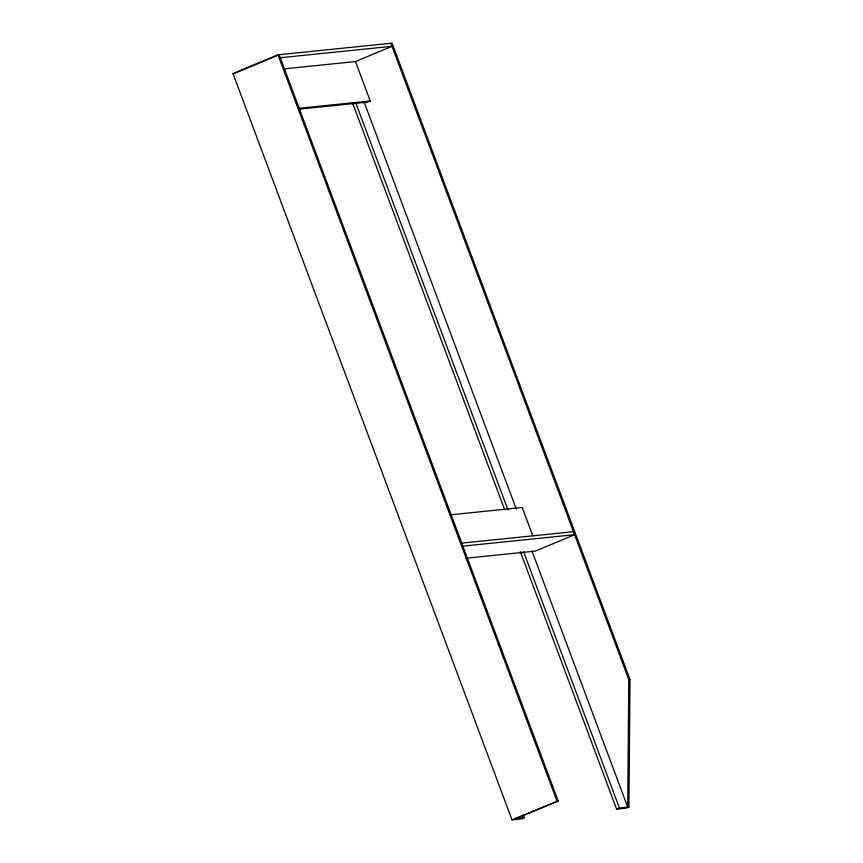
<?xml version="1.0" encoding="UTF-8"?>
<svg xmlns="http://www.w3.org/2000/svg" width="863" height="863" viewBox="0 0 863 863"><rect width="100%" height="100%" fill="white"/><g stroke="black" fill="none" stroke-linecap="round" stroke-linejoin="round"><path stroke-width="1.29" d="M390.863 43.269L628.803 679.666L627.725 807.11L531.888 550.788M520.292 551.554L616.603 809.138L626.106 808.167L628.922 806.991L629.99 679.548L392.05 43.15L277.962 54.833L233.01 73.603L512.018 819.85L521.532 818.879L524.337 817.703L523.388 815.179M237.012 72.309L277.929 55.221M283.657 68.911L355.47 61.553L391.996 46.3L280.292 57.745M355.47 61.553L370.216 100.993L367.411 102.168L299.58 109.105M512.018 819.85L558.167 800.961L279.159 54.714M558.167 800.961L516.02 818.556L524.337 817.703M616.603 809.138L619.407 807.962L628.922 806.991M233.01 73.603L235.383 73.355M298.404 108.35L370.216 100.993M450.389 514.833L522.201 507.487L532.795 535.826M461.759 543.107L573.464 531.673M462.892 546.139L574.607 534.704L535.265 551.123L466.117 558.21M628.803 679.666L629.99 679.548M364.294 102.535L516.311 509.116M355.977 103.387L507.994 509.968M523.571 551.64L619.407 807.962M352.697 103.301L504.715 509.882M277.962 54.833L556.98 801.08"/></g></svg>
